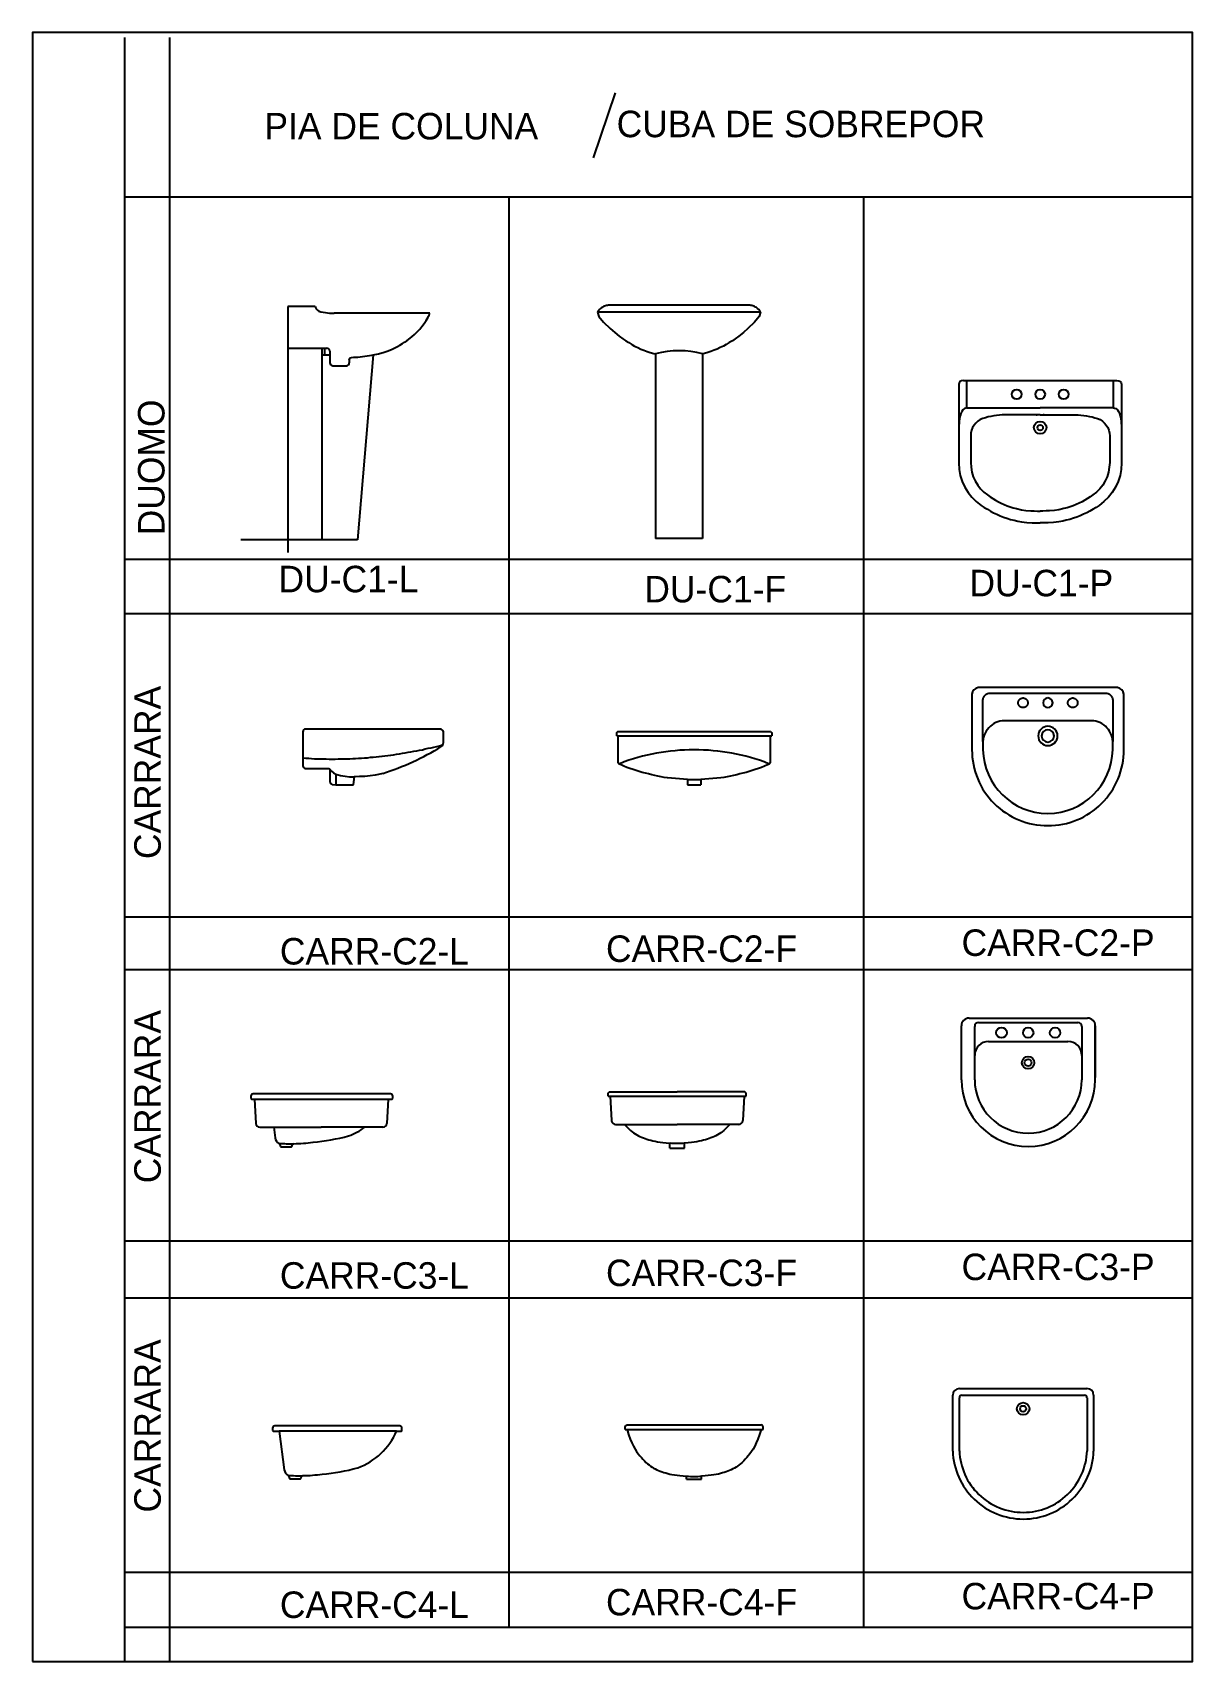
# Model space of a CAD drawing. Extents: x -857.5 to -838.1, y 491.7 to 504.3.
# Drawn here: x -847.47 to -843.27, y 498.2 to 504.1 of the extents above; entities that cross this region are included whole.
import ezdxf

# ---------------------------------------------------------------- set-up
doc = ezdxf.new("R2010")
doc.units = 0
doc.header["$LTSCALE"] = 50
doc.header["$MEASUREMENT"] = 0
doc.linetypes.add('HIDDEN', pattern=[0.375, 0.25, -0.125])
doc.layers.get('0').update_dxf_attribs({"linetype": 'CONTINUOUS'})
for name, color, linetype in [('A-PECAS', 2, 'CONTINUOUS'), ('ESC1-50', 1, 'CONTINUOUS'), ('FOLHA', 3, 'CONTINUOUS')]:
    doc.layers.add(name, color=color, linetype=linetype)

# ---------------------------------------------------------------- blocks, each defined once
blk = doc.blocks.new('L-62-S')
at = {"layer": 'A-PECAS'}
for points in [[(0.275, -0.2514), (0.275, -0.0488, 0.329338), (0.2525, -0.025), (0, -0.025), (-0.2525, -0.025, 0.329338), (-0.275, -0.0488), (-0.275, -0.2514)], [(0, -0.481, 0.407394), (0.235, -0.25), (0.235, -0.22, 0.423247), (0.15, -0.145), (0, -0.145), (-0.15, -0.145, 0.423247), (-0.235, -0.22), (-0.235, -0.25, 0.407394), (0, -0.481)], [(-0.275, -0.25, 0.415717), (0, -0.525, 0.415717), (0.275, -0.25, 0.415717)]]:
    blk.add_lwpolyline(points, format="xyb", dxfattribs=at)
for points in [[(0, -0.0625, 1), (0, -0.0975, 1)], [(0, -0.165, 1), (0, -0.235, 1)]]:
    blk.add_lwpolyline(points, format="xyb", close=True, dxfattribs=at)
at = {"layer": 'A-PECAS', "linetype": 'HIDDEN'}
for centre in [(-0.09, -0.08), (0.09, -0.08)]:
    blk.add_circle(centre, 0.0175, dxfattribs=at)
at = {"layer": 'ESC1-50'}
blk.add_lwpolyline([(-0.235, -0.22), (-0.235, -0.07, -0.425309), (-0.209, -0.045), (0, -0.045), (0.209, -0.045, -0.425309), (0.235, -0.07), (0.235, -0.22)], format="xyb", dxfattribs=at)
blk.add_lwpolyline([(0, -0.1775, 1), (0, -0.2225, 1)], format="xyb", close=True, dxfattribs=at)

msp = doc.modelspace()

# ---------------------------------------------------------------- linework, layer by layer
msp.add_lwpolyline([(-847.4748, 498.1953), (-843.2748, 498.1953), (-843.2748, 504.0953), (-847.4748, 504.0953)], close=True)
at = {"layer": 'A-PECAS'}
for p, q in [((-846.5508, 503.1034), (-846.5508, 502.9521)), ((-846.4519, 503.1034), (-846.5508, 503.1034)), ((-846.0358, 503.0784), (-846.3831, 503.0784)), ((-846.5508, 502.9521), (-846.4278, 502.9521)), ((-846.4278, 502.9521), (-846.4278, 502.2584)), ((-846.2413, 502.928), (-846.2978, 502.2584)), ((-845.2186, 502.9314), (-845.2186, 502.2631)), ((-845.0486, 502.9316), (-845.0486, 502.2631)), ((-844.1039, 502.8346), (-843.5483, 502.8346)), ((-846.2978, 502.2584), (-846.4278, 502.2584)), ((-845.0486, 502.2631), (-845.2186, 502.2631))]:
    msp.add_line(p, q, dxfattribs=at)
at = {"layer": 'A-PECAS', "color": 1}
for p, q in [((-844.8386, 503.0831), (-845.4286, 503.0831)), ((-846.4278, 502.9521), (-846.4089, 502.9521)), ((-846.4278, 502.928), (-846.3983, 502.928)), ((-846.4178, 502.9521), (-846.4178, 502.928)), ((-846.3983, 502.9415), (-846.3983, 502.8991)), ((-846.3876, 502.8884), (-846.3386, 502.8884)), ((-846.3279, 502.9098), (-846.3279, 502.8991)), ((-844.0914, 502.7358), (-844.0914, 502.8346)), ((-843.5609, 502.7358), (-843.5609, 502.8346)), ((-844.0914, 502.7358), (-843.8261, 502.7358)), ((-843.5609, 502.7358), (-843.8261, 502.7358)), ((-845.3596, 501.5476), (-844.7982, 501.5476)), ((-844.0493, 500.5096), (-843.9237, 500.5096)), ((-843.9237, 500.5096), (-843.6895, 500.5096)), ((-844.0633, 500.3025), (-844.0633, 500.4956)), ((-844.0133, 500.4405), (-843.7255, 500.4405)), ((-843.6755, 500.4956), (-843.6755, 500.3025)), ((-843.6755, 500.3549), (-843.6755, 500.3114)), ((-846.682, 500.2319), (-846.1723, 500.2319)), ((-845.3903, 500.2424), (-844.8911, 500.2424)), ((-844.1187, 498.9572), (-844.1187, 499.1503)), ((-844.1092, 499.1598), (-843.8873, 499.1598)), ((-843.8873, 499.1598), (-843.6661, 499.1598)), ((-843.6565, 499.1503), (-843.6565, 498.9572)), ((-846.1569, 499.0294), (-846.5815, 499.0294)), ((-845.329, 499.0354), (-844.8298, 499.0354))]:
    msp.add_line(p, q, dxfattribs=at)
at = {"layer": 'A-PECAS', "color": 2}
for p, q in [((-845.3596, 501.5476), (-845.3596, 501.5573)), ((-844.7982, 501.5573), (-844.7982, 501.5476)), ((-846.3131, 501.3707), (-846.3095, 501.4012)), ((-845.1033, 501.3899), (-845.1033, 501.37)), ((-845.0553, 501.3899), (-845.0553, 501.37)), ((-846.3772, 501.3707), (-846.3131, 501.3707)), ((-845.1033, 501.37), (-845.0553, 501.37)), ((-844.1115, 500.3025), (-844.1115, 500.4973)), ((-844.0835, 500.5253), (-843.6545, 500.5253)), ((-843.6265, 500.4973), (-843.6265, 500.3106)), ((-843.6265, 500.3025), (-843.6265, 500.4973)), ((-846.684, 500.2428), (-846.684, 500.2339)), ((-846.1783, 500.2508), (-846.676, 500.2508)), ((-846.6717, 500.2319), (-846.6667, 500.1439)), ((-846.1867, 500.2319), (-846.1918, 500.1439)), ((-846.1703, 500.2339), (-846.1703, 500.2428)), ((-845.3903, 500.2424), (-845.3903, 500.2521)), ((-845.3832, 500.2424), (-845.3781, 500.1545)), ((-844.8982, 500.2424), (-844.9032, 500.1545)), ((-844.8911, 500.2424), (-844.891, 500.2521)), ((-846.6521, 500.1302), (-846.4292, 500.1302)), ((-846.6014, 500.1302), (-846.5964, 500.0914)), ((-846.2064, 500.1302), (-846.4292, 500.1302)), ((-845.3635, 500.1407), (-845.1407, 500.1407)), ((-844.9178, 500.1407), (-845.1407, 500.1407)), ((-846.5753, 500.059), (-846.5387, 500.059)), ((-845.1677, 500.0538), (-845.1677, 500.0731)), ((-845.1677, 500.0538), (-845.1136, 500.0538)), ((-845.1136, 500.0538), (-845.1136, 500.0731)), ((-844.1427, 499.1598), (-844.1427, 499.1598)), ((-844.1427, 498.9572), (-844.1427, 499.1598)), ((-844.1186, 499.1838), (-843.6566, 499.1838)), ((-843.6325, 499.1598), (-843.6325, 498.9572)), ((-846.6055, 499.0403), (-846.6055, 499.0314)), ((-846.6035, 499.0294), (-846.5815, 499.0294)), ((-846.1452, 499.0483), (-846.5975, 499.0483)), ((-846.5815, 499.0294), (-846.5633, 498.8889)), ((-846.1569, 499.0294), (-846.1392, 499.0294)), ((-846.1372, 499.0314), (-846.1372, 499.0403)), ((-845.329, 499.0354), (-845.3291, 499.0451)), ((-844.8298, 499.0354), (-844.8298, 499.0451)), ((-846.5421, 498.8565), (-846.5056, 498.8565)), ((-845.1065, 498.8555), (-845.1065, 498.8661)), ((-845.1065, 498.8555), (-845.0524, 498.8555)), ((-845.0524, 498.8555), (-845.0524, 498.8661))]:
    msp.add_line(p, q, dxfattribs=at)
at = {"layer": 'A-PECAS'}
for points in [[(-846.4519, 503.1034), (-846.4507, 503.0997), (-846.4478, 503.0946), (-846.4435, 503.0897), (-846.4381, 503.0865), (-846.4307, 503.0839), (-846.4227, 503.0823), (-846.4139, 503.0811), (-846.3991, 503.0794), (-846.3831, 503.0784)], [(-845.3854, 503.1075), (-845.3854, 503.1075), (-845.389, 503.1075), (-845.3926, 503.1068), (-845.3969, 503.1061), (-845.4005, 503.1054), (-845.4041, 503.1039), (-845.407, 503.1025), (-845.4106, 503.1011), (-845.4135, 503.0989), (-845.4135, 503.0989), (-845.4178, 503.0953), (-845.4214, 503.0917), (-845.425, 503.0874), (-845.4286, 503.0831)], [(-844.8386, 503.0831), (-844.8386, 503.0831), (-844.8415, 503.0874), (-844.8451, 503.0917), (-844.8494, 503.0953), (-844.8537, 503.0989), (-844.8537, 503.0989), (-844.8566, 503.1011), (-844.8602, 503.1025), (-844.8631, 503.1039), (-844.8667, 503.1054), (-844.8703, 503.1061), (-844.8739, 503.1068), (-844.8775, 503.1075), (-844.8818, 503.1075), (-844.8818, 503.1075), (-844.8832, 503.1075), (-844.8875, 503.1075), (-844.8947, 503.1075), (-844.9041, 503.1075), (-844.9156, 503.1075), (-844.9293, 503.1075), (-844.9444, 503.1075), (-844.9617, 503.1075), (-844.9804, 503.1075), (-844.9998, 503.1075), (-845.0207, 503.1075), (-845.0422, 503.1075), (-845.0645, 503.1075), (-845.0876, 503.1075), (-845.1106, 503.1075), (-845.1336, 503.1075), (-845.1336, 503.1075), (-845.1566, 503.1075), (-845.1797, 503.1075), (-845.2027, 503.1075), (-845.225, 503.1075), (-845.2466, 503.1075), (-845.2674, 503.1075), (-845.2869, 503.1075), (-845.3056, 503.1075), (-845.3228, 503.1075), (-845.3379, 503.1075), (-845.3516, 503.1075), (-845.3631, 503.1075), (-845.3725, 503.1075), (-845.3797, 503.1075), (-845.384, 503.1075), (-845.3854, 503.1075)], [(-846.2413, 502.928), (-846.2216, 502.932), (-846.2021, 502.9372), (-846.1868, 502.9423), (-846.1728, 502.9483), (-846.1625, 502.953), (-846.1529, 502.9587), (-846.1448, 502.9635), (-846.1349, 502.9689), (-846.1277, 502.9735), (-846.12, 502.9788), (-846.1118, 502.9847), (-846.1118, 502.9847), (-846.1012, 502.9929), (-846.0918, 503.0018), (-846.0823, 503.0112), (-846.0729, 503.0206), (-846.0647, 503.0306), (-846.057, 503.0418), (-846.0493, 503.0524), (-846.0429, 503.0642), (-846.0429, 503.0642), (-846.0411, 503.0678), (-846.0387, 503.0719), (-846.037, 503.076), (-846.0358, 503.0784)], [(-845.4286, 503.0831), (-845.4239, 503.0668), (-845.407, 503.0466), (-845.3835, 503.0231), (-845.3667, 503.0088), (-845.3507, 502.9958), (-845.3373, 502.9857), (-845.3373, 502.9857), (-845.3269, 502.979), (-845.3156, 502.9721), (-845.3048, 502.9656), (-845.2948, 502.9598), (-845.2833, 502.9541), (-845.2725, 502.949), (-845.261, 502.9447), (-845.2494, 502.9404), (-845.2379, 502.9368), (-845.2257, 502.9332), (-845.2186, 502.9314)], [(-844.8391, 503.0831), (-844.8438, 503.0668), (-844.8607, 503.0466), (-844.8842, 503.0231), (-844.901, 503.0088), (-844.917, 502.9958), (-844.9304, 502.9857), (-844.9304, 502.9857), (-844.9408, 502.979), (-844.9521, 502.9721), (-844.9629, 502.9656), (-844.9729, 502.9598), (-844.9844, 502.9541), (-844.9952, 502.949), (-845.0067, 502.9447), (-845.0183, 502.9404), (-845.0298, 502.9368), (-845.042, 502.9332), (-845.0491, 502.9314)], [(-844.1039, 502.8346), (-844.1039, 502.8346), (-844.1115, 502.8339), (-844.117, 502.8319), (-844.1197, 502.8271), (-844.1211, 502.8202), (-844.1211, 502.5954)], [(-843.5483, 502.8346), (-843.5483, 502.8346), (-843.5408, 502.8339), (-843.5353, 502.8319), (-843.5325, 502.8271), (-843.5311, 502.8202), (-843.5311, 502.5954)], [(-844.1211, 502.5954), (-844.1211, 502.5372), (-844.1211, 502.5372), (-844.1197, 502.5132), (-844.1156, 502.4905), (-844.108, 502.4692), (-844.0984, 502.4486), (-844.0868, 502.4294), (-844.073, 502.4123), (-844.0573, 502.3965), (-844.0394, 502.3828), (-844.0394, 502.3828), (-844.0284, 502.3752), (-844.0174, 502.3684), (-844.0065, 502.3622), (-843.9948, 502.356), (-843.9831, 502.3505), (-843.9715, 502.345), (-843.9591, 502.3402), (-843.9468, 502.3361), (-843.9337, 502.332), (-843.9207, 502.3292), (-843.9076, 502.3258), (-843.8935, 502.3236), (-843.8746, 502.3211), (-843.8553, 502.3199), (-843.8398, 502.3196), (-843.8261, 502.3196)], [(-843.5311, 502.5954), (-843.5311, 502.5372), (-843.5311, 502.5372), (-843.5325, 502.5132), (-843.5366, 502.4905), (-843.5442, 502.4692), (-843.5538, 502.4486), (-843.5655, 502.4294), (-843.5792, 502.4123), (-843.595, 502.3965), (-843.6128, 502.3828), (-843.6128, 502.3828), (-843.6238, 502.3752), (-843.6348, 502.3684), (-843.6457, 502.3622), (-843.6574, 502.356), (-843.6691, 502.3505), (-843.6807, 502.345), (-843.6931, 502.3402), (-843.7055, 502.3361), (-843.7185, 502.332), (-843.7315, 502.3292), (-843.7446, 502.3258), (-843.7587, 502.3236), (-843.7777, 502.3211), (-843.7969, 502.3199), (-843.8124, 502.3196), (-843.8261, 502.3196)]]:
    msp.add_lwpolyline(points, dxfattribs=at)
at = {"layer": 'A-PECAS', "color": 1}
for points in [[(-846.3279, 502.9098), (-846.327, 502.9139), (-846.3244, 502.9172), (-846.3204, 502.9186), (-846.3126, 502.9191), (-846.2969, 502.92), (-846.2714, 502.9228), (-846.2463, 502.9269), (-846.2413, 502.928)], [(-844.0914, 502.7358), (-844.0955, 502.7349), (-844.1006, 502.7331), (-844.106, 502.7287), (-844.11, 502.7226), (-844.1134, 502.7159), (-844.1163, 502.7074), (-844.1183, 502.6976), (-844.1197, 502.6851), (-844.1211, 502.667)], [(-843.8261, 502.7104), (-843.8261, 502.7104), (-843.8337, 502.7104), (-843.8405, 502.7104), (-843.8367, 502.7104), (-843.8442, 502.7104), (-843.8511, 502.7104), (-843.8586, 502.7104), (-843.8655, 502.7104), (-843.873, 502.7104), (-843.9049, 502.7104), (-843.9118, 502.7104), (-843.9193, 502.7104), (-843.9262, 502.7104), (-843.933, 502.7104), (-843.9399, 502.7104), (-843.9461, 502.7104), (-843.9529, 502.7104), (-843.9529, 502.7104), (-843.9632, 502.7104), (-843.9735, 502.7097), (-843.9838, 502.7083), (-843.9941, 502.707), (-844.0044, 502.7049), (-844.014, 502.7029), (-844.0243, 502.7001), (-844.0339, 502.6974), (-844.0339, 502.6974), (-844.0435, 502.6932), (-844.0518, 502.6878), (-844.0593, 502.6809), (-844.0655, 502.6733), (-844.071, 502.6644), (-844.0744, 502.6548), (-844.0772, 502.6445), (-844.0778, 502.6342), (-844.0778, 502.6342), (-844.0778, 502.6171), (-844.0778, 502.6033), (-844.0778, 502.5954)], [(-843.8261, 502.7104), (-843.8261, 502.7104), (-843.8186, 502.7104), (-843.8117, 502.7104), (-843.8155, 502.7104), (-843.808, 502.7104), (-843.8011, 502.7104), (-843.7936, 502.7104), (-843.7867, 502.7104), (-843.7792, 502.7104), (-843.7473, 502.7104), (-843.7405, 502.7104), (-843.7329, 502.7104), (-843.726, 502.7104), (-843.7192, 502.7104), (-843.7123, 502.7104), (-843.7061, 502.7104), (-843.6993, 502.7104), (-843.6993, 502.7104), (-843.689, 502.7104), (-843.6787, 502.7097), (-843.6684, 502.7083), (-843.6581, 502.707), (-843.6478, 502.7049), (-843.6382, 502.7029), (-843.6279, 502.7001), (-843.6183, 502.6974), (-843.6183, 502.6974), (-843.6087, 502.6932), (-843.6005, 502.6878), (-843.5929, 502.6809), (-843.5867, 502.6733), (-843.5812, 502.6644), (-843.5778, 502.6548), (-843.5751, 502.6445), (-843.5744, 502.6342), (-843.5744, 502.6342), (-843.5744, 502.6171), (-843.5744, 502.6033), (-843.5744, 502.5954)], [(-843.5609, 502.7358), (-843.5567, 502.7349), (-843.5516, 502.7331), (-843.5462, 502.7287), (-843.5422, 502.7226), (-843.5388, 502.7159), (-843.5359, 502.7074), (-843.5339, 502.6976), (-843.5325, 502.6851), (-843.5311, 502.667)], [(-844.0778, 502.5954), (-844.0778, 502.5619), (-844.0778, 502.5385), (-844.0778, 502.5385), (-844.0765, 502.5207), (-844.0737, 502.5035), (-844.0682, 502.4864), (-844.0614, 502.4713), (-844.0524, 502.4562), (-844.0422, 502.4432), (-844.0298, 502.4308), (-844.0168, 502.4205), (-844.0168, 502.4205), (-844.0072, 502.4136), (-843.9975, 502.4075), (-843.9879, 502.4013), (-843.9776, 502.3958), (-843.9674, 502.391), (-843.9564, 502.3862), (-843.9454, 502.3814), (-843.9344, 502.378), (-843.9234, 502.3738), (-843.9118, 502.3711), (-843.8935, 502.3669), (-843.8777, 502.3646), (-843.8595, 502.363), (-843.8475, 502.3624), (-843.8357, 502.3621), (-843.8261, 502.3622)], [(-843.5744, 502.5954), (-843.5744, 502.5619), (-843.5744, 502.5385), (-843.5744, 502.5385), (-843.5757, 502.5207), (-843.5785, 502.5035), (-843.584, 502.4864), (-843.5908, 502.4713), (-843.5998, 502.4562), (-843.6101, 502.4432), (-843.6224, 502.4308), (-843.6355, 502.4205), (-843.6355, 502.4205), (-843.6451, 502.4136), (-843.6547, 502.4075), (-843.6643, 502.4013), (-843.6746, 502.3958), (-843.6849, 502.391), (-843.6958, 502.3862), (-843.7068, 502.3814), (-843.7178, 502.378), (-843.7288, 502.3738), (-843.7405, 502.3711), (-843.7587, 502.3669), (-843.7745, 502.3646), (-843.7927, 502.363), (-843.8048, 502.3624), (-843.8165, 502.3621), (-843.8261, 502.3622)], [(-846.4962, 501.4681), (-846.4962, 501.4681), (-846.4854, 501.4673), (-846.4746, 501.4666), (-846.4645, 501.4659), (-846.4537, 501.4652), (-846.4429, 501.4652), (-846.432, 501.4644), (-846.4219, 501.4644), (-846.4111, 501.4644), (-846.4003, 501.4637), (-846.3902, 501.4637), (-846.3794, 501.4637), (-846.3686, 501.4644), (-846.3577, 501.4644), (-846.3476, 501.4644), (-846.3368, 501.4644), (-846.326, 501.4652), (-846.326, 501.4652), (-846.3152, 501.4659), (-846.3051, 501.4659), (-846.2943, 501.4666), (-846.2834, 501.4673), (-846.2733, 501.4681), (-846.2625, 501.4688), (-846.2517, 501.4702), (-846.2409, 501.4709), (-846.2308, 501.4717), (-846.22, 501.4731), (-846.2091, 501.4745), (-846.199, 501.4753), (-846.1882, 501.4767), (-846.1774, 501.4782), (-846.1673, 501.4796), (-846.1565, 501.481), (-846.1565, 501.481), (-846.1464, 501.4825), (-846.1356, 501.4846), (-846.1255, 501.4861), (-846.1147, 501.4882), (-846.1046, 501.4897), (-846.0937, 501.4919), (-846.0836, 501.494), (-846.0735, 501.4962), (-846.0627, 501.4976), (-846.0526, 501.5005), (-846.0425, 501.5027), (-846.0317, 501.5048), (-846.0216, 501.507), (-846.0115, 501.5099), (-846.0007, 501.5121), (-845.9906, 501.5149)], [(-844.8073, 501.4459), (-844.8073, 501.4459), (-844.8261, 501.4538), (-844.8427, 501.4596), (-844.8593, 501.4646), (-844.8752, 501.4697), (-844.8917, 501.474), (-844.9091, 501.4776), (-844.9256, 501.4812), (-844.9422, 501.4848), (-844.9595, 501.4877), (-844.9761, 501.4899), (-844.9935, 501.4921), (-845.01, 501.4942), (-845.0274, 501.4957), (-845.0447, 501.4964), (-845.062, 501.4971), (-845.0793, 501.4971), (-845.0793, 501.4971), (-845.0966, 501.4971), (-845.1139, 501.4964), (-845.1305, 501.4957), (-845.1478, 501.4942), (-845.1651, 501.4921), (-845.1817, 501.4899), (-845.199, 501.4877), (-845.2156, 501.4848), (-845.2329, 501.4812), (-845.2495, 501.4776), (-845.2661, 501.474), (-845.2827, 501.4697), (-845.2993, 501.4646), (-845.3159, 501.4596), (-845.3325, 501.4538), (-845.3505, 501.4459)], [(-846.3981, 501.4277), (-846.3924, 501.4199), (-846.3846, 501.4134), (-846.3771, 501.4086), (-846.3601, 501.4042), (-846.3427, 501.4016), (-846.3274, 501.3994), (-846.3103, 501.3994)], [(-846.3771, 501.4086), (-846.3772, 501.3707)]]:
    msp.add_lwpolyline(points, dxfattribs=at)
at = {"layer": 'A-PECAS', "color": 2}
for points in [[(-846.207, 501.4118), (-846.207, 501.4118), (-846.1933, 501.4161), (-846.1796, 501.4212), (-846.1659, 501.4262), (-846.1522, 501.4313), (-846.1385, 501.4363), (-846.1247, 501.4421), (-846.111, 501.4479), (-846.0981, 501.4543), (-846.0851, 501.4601), (-846.0714, 501.4666), (-846.0584, 501.4731), (-846.0454, 501.4803), (-846.0324, 501.4868), (-846.0202, 501.494), (-846.0072, 501.5012), (-845.9949, 501.5092), (-845.9949, 501.5092), (-845.9913, 501.5121), (-845.9891, 501.5157), (-845.9877, 501.5193), (-845.987, 501.5236), (-845.987, 501.5625), (-845.987, 501.5625), (-845.9884, 501.5662), (-845.9906, 501.569), (-845.9935, 501.5712), (-845.9971, 501.5726), (-846.4861, 501.5726), (-846.4861, 501.5726), (-846.4897, 501.5719), (-846.4926, 501.5698), (-846.4948, 501.5662), (-846.4962, 501.5625), (-846.4962, 501.4392), (-846.4962, 501.4392), (-846.4955, 501.4356), (-846.4933, 501.4327), (-846.4905, 501.4305), (-846.4861, 501.4291), (-846.4861, 501.4291), (-846.476, 501.4291), (-846.4652, 501.4298), (-846.4551, 501.4298), (-846.4443, 501.4298), (-846.4342, 501.4298), (-846.4241, 501.4298), (-846.4133, 501.4291), (-846.4032, 501.4291), (-846.4032, 501.4291), (-846.4017, 501.4291), (-846.4003, 501.4284), (-846.3996, 501.4284), (-846.3981, 501.4277), (-846.3981, 501.3815), (-846.3981, 501.3815), (-846.3974, 501.3786), (-846.3952, 501.3757), (-846.3924, 501.3736), (-846.3895, 501.3721), (-846.3772, 501.3707)], [(-845.3596, 501.5573), (-845.3589, 501.5602), (-845.3574, 501.5617), (-845.3552, 501.5631), (-845.3523, 501.5639), (-845.3523, 501.5639), (-845.3515, 501.5639), (-845.3508, 501.5639), (-845.3493, 501.5639), (-845.3486, 501.5639), (-845.0793, 501.5639), (-844.81, 501.5639), (-844.81, 501.5639), (-844.8085, 501.5639), (-844.8078, 501.5639), (-844.8063, 501.5639), (-844.8056, 501.5639), (-844.8056, 501.5639), (-844.8026, 501.5631), (-844.8004, 501.5617), (-844.799, 501.5602), (-844.7982, 501.5573)], [(-845.1033, 501.3899), (-845.1759, 501.3954), (-845.1875, 501.3976), (-845.199, 501.3997), (-845.2106, 501.4019), (-845.2214, 501.4041), (-845.2329, 501.4069), (-845.2445, 501.4098), (-845.2553, 501.4127), (-845.2668, 501.4156), (-845.2777, 501.4185), (-845.2892, 501.4221), (-845.3, 501.4257), (-845.3116, 501.43), (-845.3224, 501.4336), (-845.3332, 501.438), (-845.344, 501.4423), (-845.344, 501.4423), (-845.3476, 501.4437), (-845.3505, 501.4459), (-845.3527, 501.4495), (-845.3541, 501.4531), (-845.3541, 501.5476), (-845.3541, 501.5476)], [(-844.8037, 501.5476), (-844.8037, 501.4531), (-844.8037, 501.4531), (-844.8052, 501.4495), (-844.8073, 501.4459), (-844.8102, 501.4437), (-844.8138, 501.4423), (-844.8138, 501.4423), (-844.8247, 501.438), (-844.8355, 501.4336), (-844.8463, 501.43), (-844.8578, 501.4257), (-844.8687, 501.4221), (-844.8802, 501.4185), (-844.891, 501.4156), (-844.9026, 501.4127), (-844.9134, 501.4098), (-844.9249, 501.4069), (-844.9365, 501.4041), (-844.948, 501.4019), (-844.9595, 501.3997), (-844.9711, 501.3976), (-844.9826, 501.3954), (-845.0553, 501.3899)], [(-846.207, 501.4118), (-846.207, 501.4118), (-846.2217, 501.4073), (-846.234, 501.4051), (-846.2518, 501.4029), (-846.2711, 501.4012), (-846.2907, 501.4007), (-846.3103, 501.3994)], [(-845.3903, 500.2521), (-845.3895, 500.255), (-845.3881, 500.2565), (-845.3859, 500.258), (-845.3829, 500.2587), (-845.3829, 500.2587), (-845.3822, 500.2587), (-845.3814, 500.2587), (-845.38, 500.2587), (-845.3792, 500.2587), (-845.1407, 500.2587)], [(-844.891, 500.2521), (-844.8918, 500.255), (-844.8932, 500.2565), (-844.8954, 500.258), (-844.8984, 500.2587), (-844.8984, 500.2587), (-844.8991, 500.2587), (-844.8999, 500.2587), (-844.9013, 500.2587), (-844.9021, 500.2587), (-845.1407, 500.2587)], [(-845.3315, 500.1407), (-845.3314, 500.1407), (-845.3258, 500.1345), (-845.3203, 500.1287), (-845.3148, 500.1234), (-845.3093, 500.1185), (-845.3038, 500.114), (-845.2983, 500.1099), (-845.2927, 500.1061), (-845.287, 500.1026), (-845.2812, 500.0994), (-845.2753, 500.0964), (-845.2693, 500.0938), (-845.2631, 500.0913), (-845.2567, 500.089), (-845.2501, 500.0868), (-845.2432, 500.0848), (-845.2361, 500.0829), (-845.2286, 500.0811), (-845.2206, 500.0794), (-845.2119, 500.0779), (-845.2024, 500.0765), (-845.192, 500.0752), (-845.1805, 500.0741), (-845.1677, 500.0731)], [(-844.9499, 500.1407), (-844.9499, 500.1407), (-844.9555, 500.1345), (-844.961, 500.1287), (-844.9665, 500.1234), (-844.972, 500.1185), (-844.9775, 500.114), (-844.983, 500.1099), (-844.9886, 500.1061), (-844.9943, 500.1026), (-845.0001, 500.0994), (-845.006, 500.0964), (-845.012, 500.0938), (-845.0182, 500.0913), (-845.0246, 500.089), (-845.0312, 500.0868), (-845.0381, 500.0848), (-845.0452, 500.0829), (-845.0527, 500.0811), (-845.0607, 500.0794), (-845.0694, 500.0779), (-845.0789, 500.0765), (-845.0893, 500.0752), (-845.1008, 500.0741), (-845.1136, 500.0731)], [(-845.3291, 499.0451), (-845.3283, 499.048), (-845.3269, 499.0495), (-845.3246, 499.051), (-845.3217, 499.0517)], [(-845.3219, 499.0354), (-845.3164, 499.0169), (-845.3107, 499.0009), (-845.3049, 498.987), (-845.2991, 498.975), (-845.2932, 498.9646), (-845.2874, 498.9555), (-845.2816, 498.9475), (-845.2758, 498.9403), (-845.2702, 498.9336), (-845.2646, 498.9274), (-845.2591, 498.9217), (-845.2536, 498.9164), (-845.2481, 498.9115), (-845.2426, 498.907), (-845.2371, 498.9028), (-845.2315, 498.899), (-845.2258, 498.8955), (-845.22, 498.8923), (-845.2141, 498.8894), (-845.2081, 498.8867), (-845.2019, 498.8842), (-845.1955, 498.8819), (-845.1888, 498.8798), (-845.182, 498.8778), (-845.1749, 498.8759), (-845.1674, 498.8741), (-845.1594, 498.8724), (-845.1507, 498.8708), (-845.1412, 498.8694), (-845.1308, 498.8682), (-845.1193, 498.8671), (-845.1065, 498.8661)], [(-845.3217, 499.0517), (-844.8372, 499.0517)], [(-844.8369, 499.0354), (-844.8425, 499.0169), (-844.8482, 499.0009), (-844.854, 498.987), (-844.8598, 498.975), (-844.8656, 498.9646), (-844.8715, 498.9555), (-844.8773, 498.9475), (-844.8831, 498.9403), (-844.8887, 498.9336), (-844.8943, 498.9274), (-844.8998, 498.9217), (-844.9053, 498.9164), (-844.9108, 498.9115), (-844.9163, 498.907), (-844.9218, 498.9028), (-844.9274, 498.899), (-844.9331, 498.8955), (-844.9389, 498.8923), (-844.9448, 498.8894), (-844.9508, 498.8867), (-844.957, 498.8842), (-844.9634, 498.8819), (-844.97, 498.8798), (-844.9769, 498.8778), (-844.984, 498.8759), (-844.9915, 498.8741), (-844.9995, 498.8724), (-845.0082, 498.8708), (-845.0177, 498.8694), (-845.0281, 498.8682), (-845.0396, 498.8671), (-845.0524, 498.8661)], [(-844.8298, 499.0451), (-844.8306, 499.048), (-844.832, 499.0495), (-844.8342, 499.051), (-844.8372, 499.0517)]]:
    msp.add_lwpolyline(points, dxfattribs=at)
msp.add_lwpolyline([(-844.1427, 498.9572, 0.194406), (-844.0647, 498.7826, 0.194406), (-843.8873, 498.7111, 0.194066), (-843.7103, 498.7828, 0.194066), (-843.6325, 498.9572)], format="xyb", dxfattribs=at)
at = {"layer": 'A-PECAS', "color": 1}
msp.add_lwpolyline([(-844.1187, 498.958, 0.194406), (-844.048, 498.7998, 0.194406), (-843.8873, 498.7351, 0.194066), (-843.727, 498.8001, 0.194066), (-843.6565, 498.958, 0.194066)], format="xyb", dxfattribs=at)
for centre, radius in [((-843.9111, 502.7852), 0.0175), ((-843.8261, 502.7852), 0.0175), ((-843.7411, 502.7852), 0.0175), ((-843.8261, 502.6643), 0.0225), ((-843.8261, 502.6643), 0.00981), ((-843.9662, 500.4727), 0.0191), ((-843.8694, 500.4727), 0.0187), ((-843.7721, 500.4727), 0.0187), ((-843.8698, 500.3639), 0.0225), ((-843.8698, 500.3639), 0.0125), ((-843.8878, 499.1106), 0.0225), ((-843.8878, 499.1106), 0.011)]:
    msp.add_circle(centre, radius, dxfattribs=at)
for centre, radius, start, end in [((-846.4089, 502.9415), 0.0107, 0, 90), ((-845.1337, 502.6124), 0.3302, 75.0601, 104.8961), ((-846.3876, 502.8991), 0.0107, 180, 270), ((-846.3386, 502.8991), 0.0107, 270, 360), ((-845.0793, 502.262), 0.8724, 268.42353, 271.57647), ((-844.0493, 500.4956), 0.014, 90, 180), ((-843.6895, 500.4956), 0.014, 0, 90), ((-844.0133, 500.3905), 0.05, 90, 180), ((-843.7255, 500.3905), 0.05, 0, 90), ((-843.8694, 500.3025), 0.1939, 180, 0), ((-846.5439, 500.7368), 0.6663, 266.63222, 271.26852), ((-845.1407, 500.3729), 0.301, 264.83629, 275.16371), ((-844.1092, 499.1503), 0.00952, 90, 180), ((-843.6661, 499.1503), 0.00952, 0, 90), ((-846.5108, 499.5343), 0.6663, 266.63222, 271.26852), ((-845.0794, 499.2659), 0.4007, 266.12324, 273.87676)]:
    msp.add_arc(centre, radius, start, end, dxfattribs=at)
at = {"layer": 'A-PECAS', "color": 2}
for centre, radius, start, end in [((-844.0835, 500.4973), 0.028, 90, 180), ((-843.6545, 500.4973), 0.028, 0, 90), ((-843.8694, 500.3025), 0.2421, 180, 0), ((-846.676, 500.2428), 0.008, 90, 180), ((-846.682, 500.2339), 0.002, 180, 270), ((-846.1783, 500.2428), 0.008, 0, 90), ((-846.1723, 500.2339), 0.002, 270, 0), ((-846.6521, 500.1448), 0.0146, 183.30959, 270), ((-846.2064, 500.1448), 0.0146, 270, 356.69041), ((-845.3635, 500.1553), 0.0146, 183.30959, 270), ((-844.9178, 500.1553), 0.0146, 270, 356.69041), ((-846.5688, 500.0957), 0.0279, 188.79616, 239.90429), ((-846.533, 500.8542), 0.782, 275.4011, 284.99918), ((-846.4151, 500.3288), 0.245, 290.17394, 305.85024), ((-846.5904, 500.0602), 0.0136, 1.25946, 56.19142), ((-846.5753, 500.0605), 0.0015, 181.25946, 270), ((-846.5387, 500.0605), 0.0015, 270, 353.70243), ((-846.5247, 500.059), 0.0125, 110.96557, 173.70243), ((-846.5439, 500.7368), 0.6663, 271.26852, 277.29098), ((-844.1186, 499.1598), 0.0241, 90, 180), ((-843.6566, 499.1598), 0.0241, 0, 90), ((-846.5975, 499.0403), 0.008, 90, 180), ((-846.6035, 499.0314), 0.002, 180, 270), ((-846.382, 499.1263), 0.245, 290.17394, 336.70462), ((-846.1452, 499.0403), 0.008, 0, 90), ((-846.1392, 499.0314), 0.002, 270, 0), ((-846.5357, 498.8932), 0.0279, 188.79616, 239.90429), ((-846.5573, 498.8577), 0.0136, 1.25946, 56.19142), ((-846.5421, 498.858), 0.0015, 181.25946, 270), ((-846.5055, 498.858), 0.0015, 270, 353.70243), ((-846.4916, 498.8565), 0.0125, 110.96557, 173.70243), ((-846.5108, 499.5343), 0.6663, 271.26852, 277.29098), ((-846.4999, 499.6517), 0.782, 275.4011, 284.99918)]:
    msp.add_arc(centre, radius, start, end, dxfattribs=at)
at = {"layer": 'FOLHA', "linetype": 'CONTINUOUS'}
for p, q in [((-847.1422, 504.0769), (-847.1422, 498.1953)), ((-846.9786, 504.0769), (-846.9786, 498.1953)), ((-843.2748, 503.4986), (-847.1422, 503.4986)), ((-845.7507, 503.4986), (-845.7507, 498.3196)), ((-844.4652, 498.3196), (-844.4652, 503.4986)), ((-847.1422, 502.1878), (-843.2748, 502.1878)), ((-847.1422, 501.9914), (-843.2748, 501.9914)), ((-847.1422, 500.8929), (-843.2748, 500.8929)), ((-847.1422, 500.7016), (-843.2748, 500.7016)), ((-847.1422, 499.7187), (-843.2748, 499.7187)), ((-847.1422, 499.5123), (-843.2748, 499.5123)), ((-847.1422, 498.5181), (-843.2748, 498.5181)), ((-847.1422, 498.3196), (-843.2748, 498.3196))]:
    msp.add_line(p, q, dxfattribs=at)
at = {"layer": 'FOLHA'}
for p, q in [((-845.3653, 503.8772), (-845.4454, 503.6415)), ((-846.5508, 503.0278), (-846.5508, 502.2124)), ((-846.3628, 502.2584), (-846.7211, 502.2584))]:
    msp.add_line(p, q, dxfattribs=at)

# ---------------------------------------------------------------- block references
at = {"layer": 'A-PECAS'}
msp.add_blockref('L-62-S', (-843.7982, 501.7476), dxfattribs=at)

# ---------------------------------------------------------------- texts
at = {"layer": 'FOLHA', "linetype": 'CONTINUOUS'}
for s, p in [('PIA DE COLUNA', (-846.6354, 503.7083)), ('CUBA DE SOBREPOR', (-845.3598, 503.7163)), ('DU-C1-L', (-846.5842, 502.0679)), ('DU-C1-P', (-844.0822, 502.0533)), ('DU-C1-F', (-845.2596, 502.0313)), ('CARR-C2-L', (-846.5793, 500.7196)), ('CARR-C2-F', (-845.3984, 500.7289)), ('CARR-C2-P', (-844.1108, 500.7507)), ('CARR-C3-P', (-844.1108, 499.5764)), ('CARR-C3-L', (-846.5793, 499.5453)), ('CARR-C3-F', (-845.3984, 499.5547)), ('CARR-C4-L', (-846.5793, 498.3526)), ('CARR-C4-F', (-845.3984, 498.362)), ('CARR-C4-P', (-844.1108, 498.3837))]:
    msp.add_text(s, height=0.096, dxfattribs=at).set_placement(p)
for s, p in [('DUOMO', (-846.9971, 502.2742)), ('CARRARA', (-847.0106, 501.1015)), ('CARRARA', (-847.0106, 499.9272)), ('CARRARA', (-847.0106, 498.7345))]:
    msp.add_text(s, height=0.096, rotation=90, dxfattribs=at).set_placement(p)

doc.saveas('drawing.dxf')
